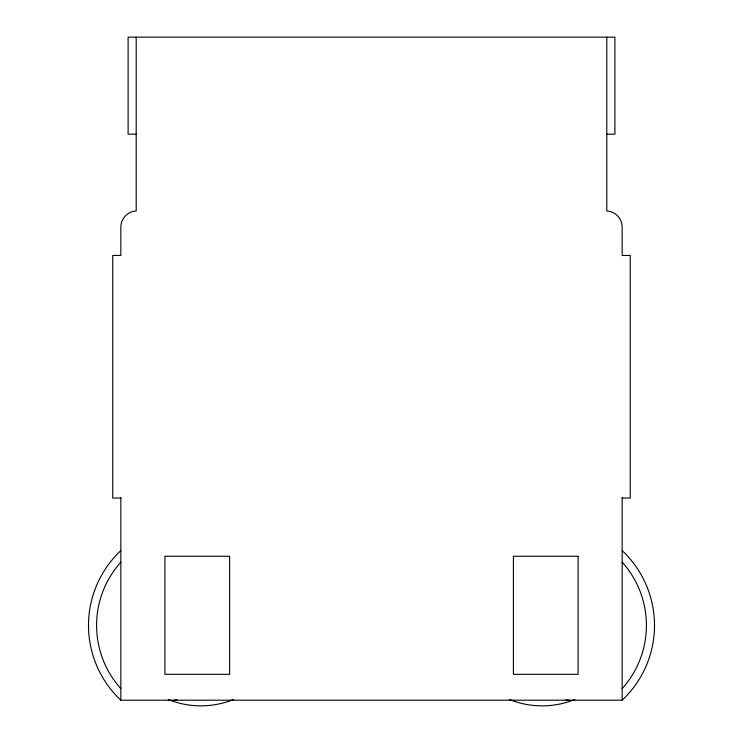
<?xml version="1.0" encoding="UTF-8"?>
<svg xmlns="http://www.w3.org/2000/svg" width="743" height="743" viewBox="0 0 743 743"><rect width="100%" height="100%" fill="white"/><g stroke="black" fill="none" stroke-linecap="round" stroke-linejoin="round"><path stroke-width="1.11" d="M136.201 134.177L128.112 134.177L128.112 37.15L614.888 37.15L614.888 134.177L606.799 134.177M120.84 498.042L112.75 498.042L112.75 255.471L120.84 255.471L120.84 227.144A16.17 16.17 0 0 1 136.201 210.993L136.201 37.15M622.16 498.042L630.25 498.042L630.25 255.471L622.16 255.471L622.16 227.144A16.17 16.17 0 0 0 606.799 210.993L606.799 37.15M120.84 497.429L120.84 700.194L622.16 700.194L622.16 497.429M568.794 700.194A8.089 8.089 0 0 1 565.99 699.683M120.84 688.64A94.565 94.565 0 0 1 120.84 562.154M120.84 700.194A102.655 102.655 0 0 1 120.84 550.6M622.16 550.6A102.655 102.655 0 0 1 622.16 700.194M622.16 562.154A94.565 94.565 0 0 1 622.16 688.64M574.738 699.525A87.33 87.33 0 0 1 509.484 699.525M233.516 699.525A87.33 87.33 0 0 1 168.262 699.525M177.01 699.683A8.089 8.089 0 0 1 174.206 700.194M229.596 556.266L164.909 556.266L164.909 674.319L229.596 674.319L229.596 556.266M578.091 556.266L513.404 556.266L513.404 674.319L578.091 674.319L578.091 556.266"/></g></svg>
